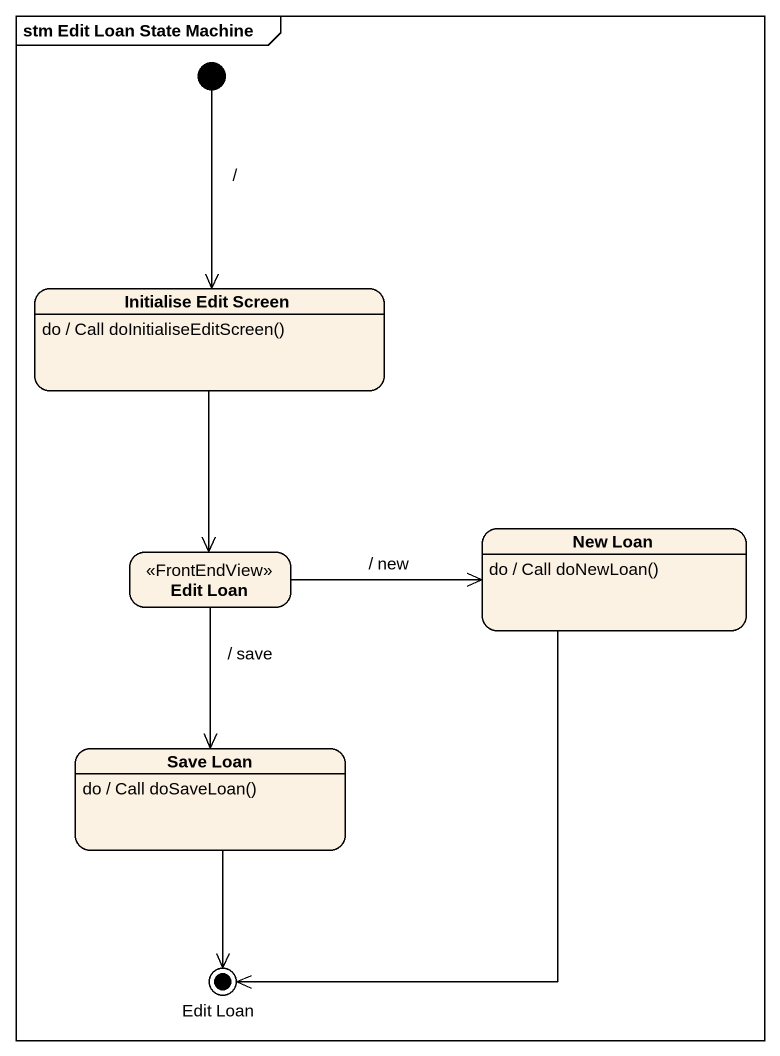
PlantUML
@startuml
mainframe stm Edit Loan State Machine
hide empty description
state "Initialise Edit Screen" as Initialise_Edit_Screen
Initialise_Edit_Screen : do / Call doInitialiseEditScreen()
state "Edit Loan" as Edit_Loan <<FrontEndView>>
state "New Loan" as New_Loan
New_Loan : do / Call doNewLoan()
state "Save Loan" as Save_Loan
Save_Loan : do / Call doSaveLoan()
state "Edit Loan" as Edit_Loan_2 <<end>>
[*] --> Initialise_Edit_Screen : /
Initialise_Edit_Screen --> Edit_Loan
Edit_Loan -right-> New_Loan : / new
Edit_Loan --> Save_Loan : / save
New_Loan --> Edit_Loan_2
Save_Loan --> Edit_Loan_2
@enduml
